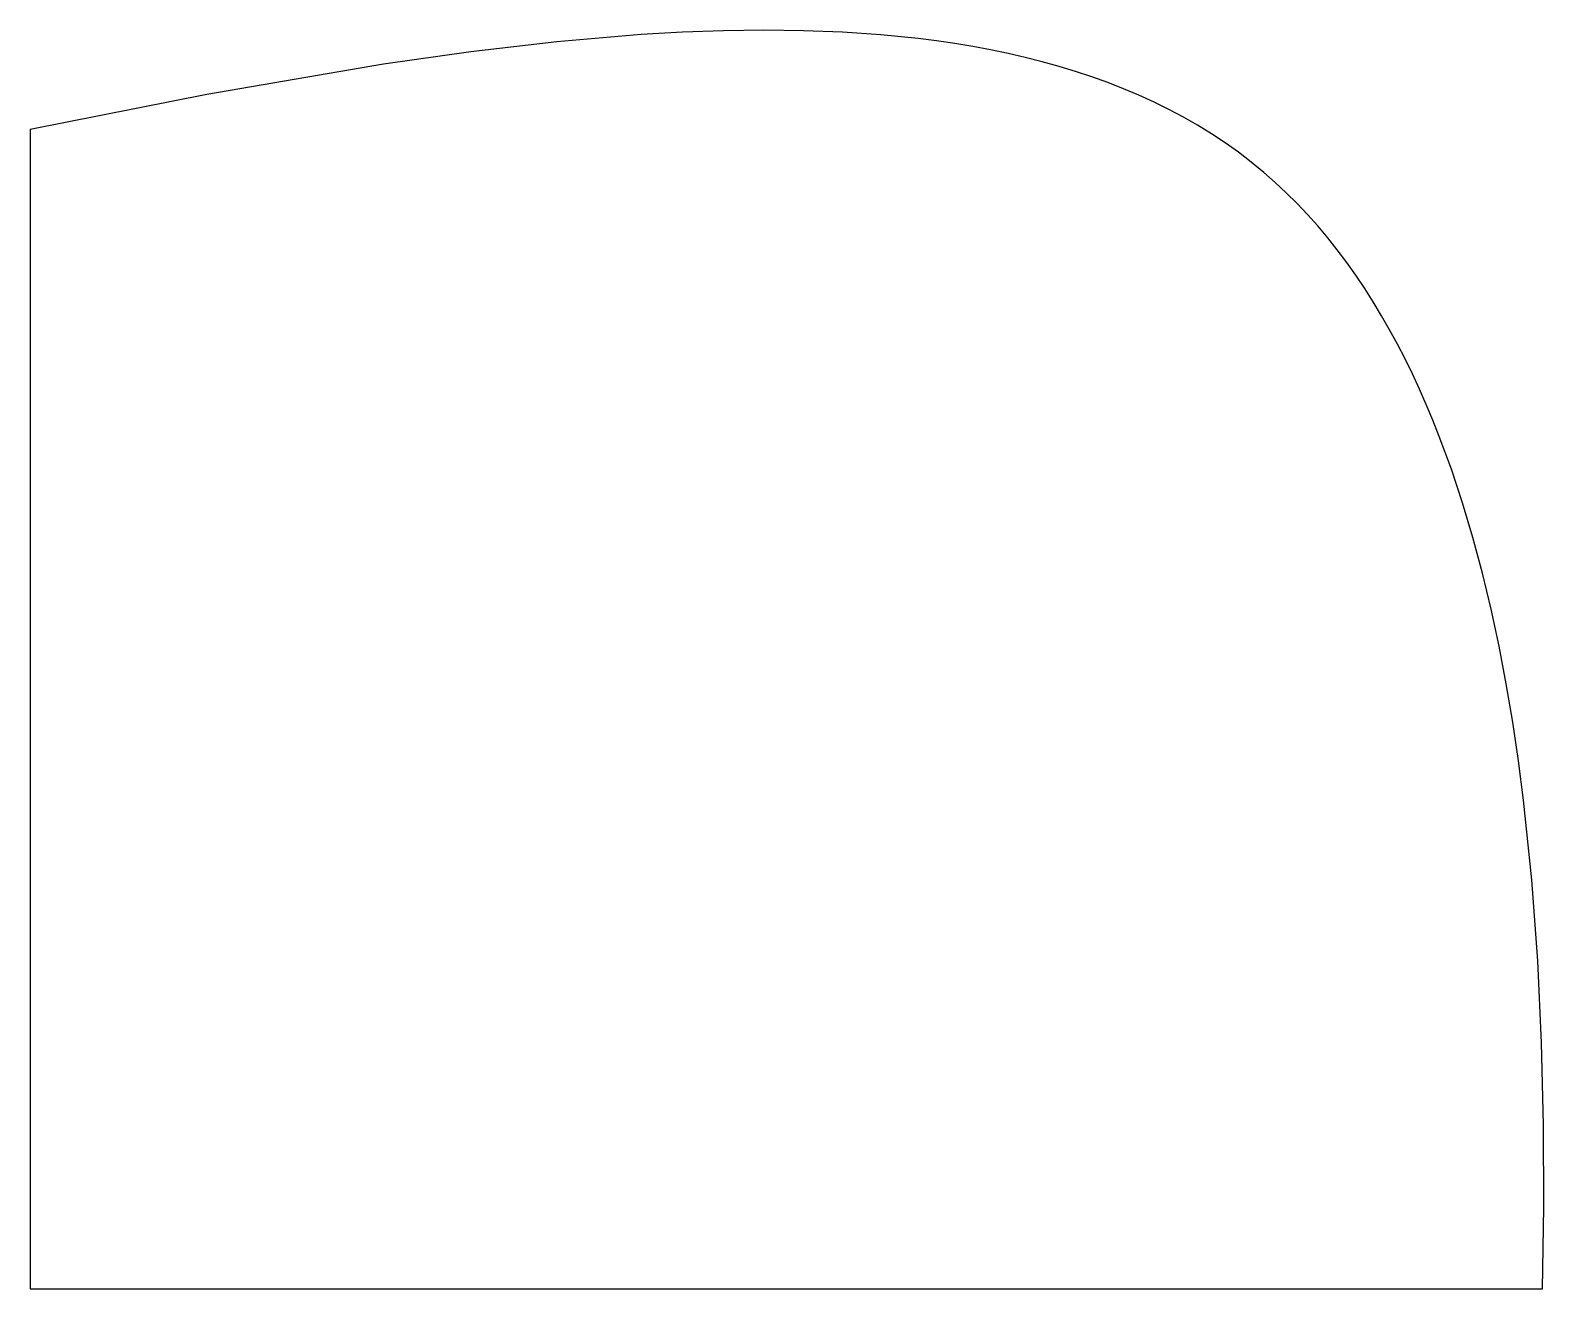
# Model space of a CAD drawing. Header units: inches. Extents: x -69.25 to -64.2, y -41.4 to -37.2.
import ezdxf

# ---------------------------------------------------------------- set-up
doc = ezdxf.new("R2010")
doc.units = ezdxf.units.IN
doc.header["$MEASUREMENT"] = 0
doc.layers.add('Default', color=7, linetype='Continuous', true_color=0x000000)

msp = doc.modelspace()

# ---------------------------------------------------------------- linework, layer by layer
at = {"layer": 'Default'}
msp.add_lwpolyline([(-64.2003, -41.4031), (-64.1959, -41.1305), (-64.1966, -40.8561), (-64.2029, -40.5815), (-64.2156, -40.3082), (-64.2355, -40.0377), (-64.2632, -39.7714), (-64.2802, -39.6404), (-64.2994, -39.511), (-64.321, -39.3834), (-64.345, -39.2578), (-64.3715, -39.1344), (-64.4005, -39.0134), (-64.4323, -38.895), (-64.4668, -38.7794), (-64.5042, -38.6667), (-64.5446, -38.5571), (-64.5659, -38.5036), (-64.588, -38.4509), (-64.6108, -38.3991), (-64.6345, -38.3482), (-64.6589, -38.2983), (-64.6842, -38.2493), (-64.7103, -38.2012), (-64.7373, -38.1542), (-64.7651, -38.1082), (-64.7937, -38.0632), (-64.8232, -38.0193), (-64.8537, -37.9765), (-64.885, -37.9348), (-64.9172, -37.8942), (-64.9503, -37.8548), (-64.9844, -37.8166), (-65.0194, -37.7796), (-65.0553, -37.7438), (-65.0923, -37.7093), (-65.1301, -37.6761), (-65.1722, -37.6417), (-65.2153, -37.6087), (-65.2596, -37.5773), (-65.305, -37.5473), (-65.3514, -37.5187), (-65.3989, -37.4915), (-65.4474, -37.4657), (-65.4969, -37.4413), (-65.5474, -37.4182), (-65.5988, -37.3964), (-65.6512, -37.3759), (-65.7046, -37.3567), (-65.7588, -37.3387), (-65.8139, -37.322), (-65.8699, -37.3064), (-65.9267, -37.2921), (-65.9844, -37.2788), (-66.0429, -37.2667), (-66.1021, -37.2557), (-66.1621, -37.2458), (-66.2228, -37.237), (-66.2843, -37.2292), (-66.4093, -37.2166), (-66.537, -37.2079), (-66.6672, -37.2028), (-66.7996, -37.2013), (-66.9342, -37.2031), (-67.0709, -37.208), (-67.2093, -37.2159), (-67.491, -37.2397), (-67.7781, -37.2731), (-68.0693, -37.3147), (-68.6586, -37.4162), (-69.2485, -37.5323), (-69.2485, -41.4031)], close=True, dxfattribs=at)

doc.saveas('drawing.dxf')
